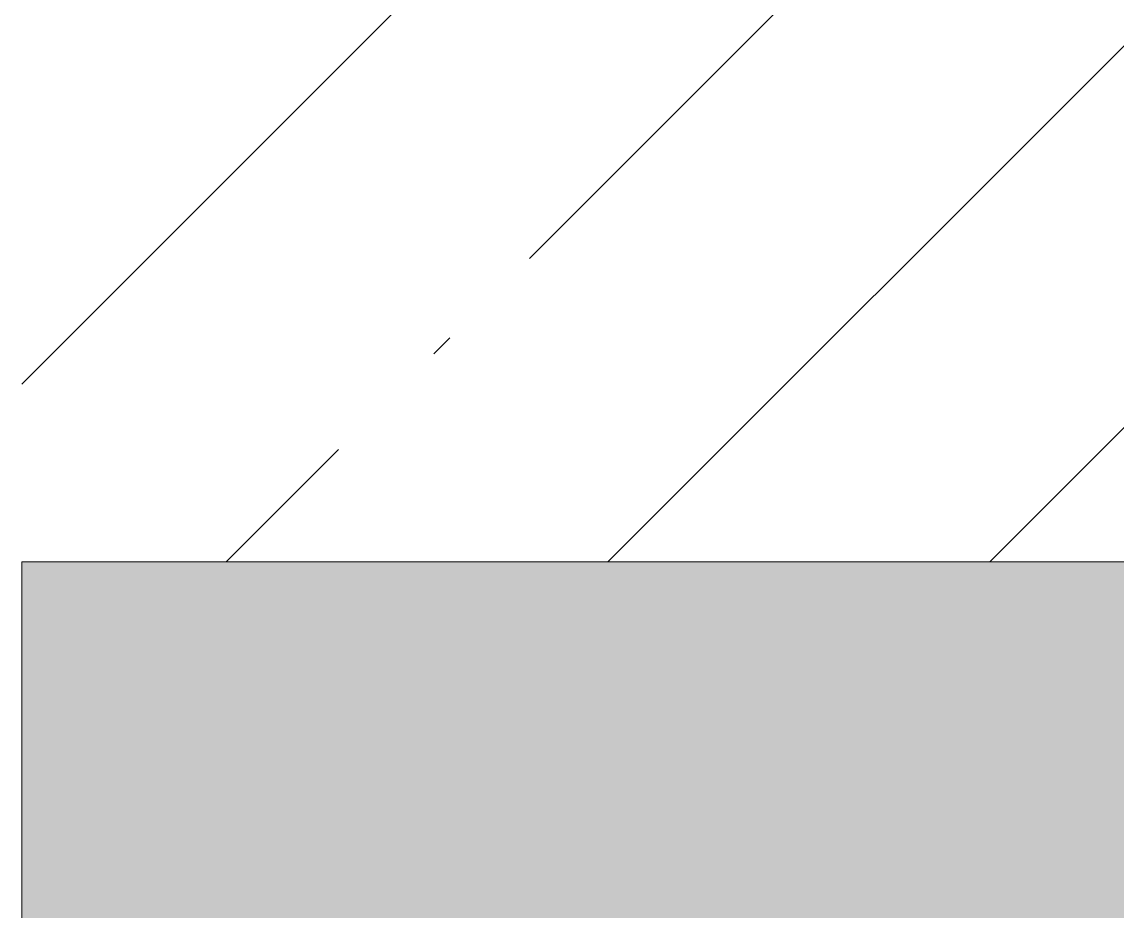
# Model space of a CAD drawing. Header units: millimetres. Extents: x -249154 to 415037, y -45458 to 354837.
# Drawn here: x 25624.7 to 25951.8, y 86381.8 to 86647.3 of the extents above; entities that cross this region are included whole.
import ezdxf

# ---------------------------------------------------------------- set-up
doc = ezdxf.new("R2010")
doc.units = ezdxf.units.MM
for name, color, linetype, lineweight in [('A-FLOR', 7, 'Continuous', 9), ('S-COLS', 7, 'Continuous', 9), ('S-COLS-1', 7, 'Continuous', 5)]:
    doc.layers.add(name, color=color, linetype=linetype, lineweight=lineweight)
doc.layers.add('A-FLOR-1', color=7, linetype='Continuous', lineweight=9, true_color=0xeef6ff, transparency=0.5)

# ---------------------------------------------------------------- blocks, each defined once
blk = doc.blocks.new('BSC_Колонна _Прямоугольная - 600х600-V18-Объем проектирования 1 этажа')
at = {"layer": 'S-COLS-1'}
h = blk.add_hatch(dxfattribs=at)
h.set_pattern_fill('FP_28', color=256, style=0, pattern_type=2)
h.set_pattern_definition([(45, (-25860, -7600), (-114.0493, 114.0493), []), (45, (-25745.95, -7600), (-114.0493, 114.0493), [201.613, -40.323, 6.706, -33.617])])
h.paths.add_polyline_path([(300, -300), (300, 300), (-300, 300), (-300, -300), (-110.76, -300)])
blk.add_line((-300, -300), (300, -300), dxfattribs=at)
blk = doc.blocks.new('1floor')
at = {"layer": 'A-FLOR-1'}
h = blk.add_hatch(color=256, dxfattribs=at)
h.paths.add_polyline_path([(60910, 400), (61410, 400), (61409.64, 405), (60910, 405)])
h.paths.add_polyline_path([(56410, 400), (56910, 400), (56910, 405), (56410, 405)])
h.paths.add_polyline_path([(43001.52, 400), (43410, 400), (43410, 406), (42985, 406), (42985, 400)])
h.paths.add_polyline_path([(52285.31, 400), (52410, 400), (52410, 405), (51946.54, 405), (51946.54, 400)])
h.paths.add_polyline_path([(80652.43, 4050), (80850, 4050), (80848.18, 4075), (80425, 4075), (80425, 4050)])
h.paths.add_polyline_path([(17060, 4590), (17060, 7300), (16910.05, 7300), (16910.05, 4590)])
h.paths.add_polyline_path([(16818.95, 4590), (16830.05, 4590), (16830.05, 4840), (16660, 4840), (16660, 4590), (16810.05, 4590)])
h.paths.add_polyline_path([(25560, 7070), (26080, 7070), (26080, 7300), (25560, 7300), (25560, 7270)])
h.paths.add_polyline_path([(61410, 7150), (61410, 7400), (60990, 7400), (60990, 7150)])
h.paths.add_polyline_path([(56410, 7150), (56830, 7150), (56830, 7400), (56410, 7400)])
h.paths.add_polyline_path([(52392.14, 7150), (52410, 7150), (52410, 7400), (51990, 7400), (51990, 7150)])
h.paths.add_polyline_path([(43392.14, 7150), (43410, 7150), (43410, 7400), (42990, 7400), (42990, 7150), (43001.52, 7150)])
h.paths.add_polyline_path([(12189.03, 7150), (12680, 7150), (12680, 7300), (12160, 7300), (12160, 7150)])
h.paths.add_polyline_path([(29210, 7190), (29409.74, 7190), (29409.74, 7300), (29210, 7300), (29210, 7280)])
h.paths.add_polyline_path([(7825.38, 7220), (8260, 7220), (8260, 7300), (7740, 7300), (7740, 7220)])
h.paths.add_polyline_path([(29628.74, 7279), (29628.74, 7280), (29622.51, 7279.31)])
h.paths.add_polyline_path([(80629.5, 10880), (80630, 10880), (80629, 10880)])
h.paths.add_polyline_path([(59140, 10980), (59140, 11120), (58339.24, 11120), (58339.24, 11100), (58440, 11100), (58440, 10980), (59115, 10980)])
h.paths.add_polyline_path([(58205, 10980), (58230, 10980), (58230, 11100), (58259.24, 11100), (58259.24, 11120), (57459.24, 11120), (57459.24, 11100), (57530, 11100), (57530, 10980), (58190, 10980)])
h.paths.add_polyline_path([(57310, 10980), (57310, 11100), (57379.24, 11100), (57379.24, 11120), (56579.24, 11120), (56579.24, 11100), (56610, 11100), (56610, 10980), (57285, 10980)])
h.paths.add_polyline_path([(56400, 10980), (56400, 11100), (56499.24, 11100), (56499.24, 11120), (55700, 11120), (55700, 10980), (56375, 10980)])
h.paths.add_polyline_path([(6240, 11120), (6239, 11120), (6240, 11100)])
h.paths.add_polyline_path([(63260, 11100), (64380, 11100), (64380, 11120), (63260, 11120)])
h.paths.add_polyline_path([(62600.63, 11100), (63180, 11100), (63180, 11120), (62160, 11120), (62160, 11100), (62559.99, 11100)])
h.paths.add_polyline_path([(65695.22, 11100), (66560, 11100), (66560, 11120), (64460, 11120), (64460, 11100), (64560, 11100)])
h.paths.add_polyline_path([(55306.31, 11100), (55500, 11100.5), (55500, 11120), (54360, 11120), (54360, 11100), (55167.93, 11100)])
h.paths.add_polyline_path([(53510, 11100), (54160, 11100), (54160, 11120), (53510, 11120)])
h.paths.add_polyline_path([(51910, 11100), (53310, 11100), (53310, 11120), (51910, 11120)])
h.paths.add_polyline_path([(45920, 11700), (45930, 11700), (45930, 11783), (45910, 11783), (45910, 11700)])
h.paths.add_polyline_path([(48140, 11700), (48160, 11700), (48159.18, 11783), (48140, 11783), (48140, 11740)])
h.paths.add_polyline_path([(45530, 11700), (45830, 11700), (45830, 12300), (45530, 12300), (45530, 12007.78)])
h.paths.add_polyline_path([(48159.18, 11800), (48160, 11800), (48159.18, 11840), (48150, 11840), (48150, 11800)])
h.paths.add_polyline_path([(45910, 11800), (45920, 11800), (45920, 11840), (45910, 11840)])
h.paths.add_polyline_path([(54150, 11900), (54160, 11900), (54160, 11921), (54150, 11920)])
h.paths.add_polyline_path([(52263.87, 11920), (52263.87, 12225), (51785, 12225), (51785, 11920)])
h.paths.add_polyline_path([(26410, 15200), (26410, 17830), (26390, 17829.5), (26390, 15220), (25810, 15220), (25810, 15200), (26390, 15200)])
h.paths.add_polyline_path([(48417.07, 17270), (48710, 17270), (48710, 17304.78), (48660, 17342.23), (48596.81, 17373.55), (48543.81, 17390.64), (48476.36, 17399.65), (48405.77, 17395.88), (48342.06, 17381.23), (48279.52, 17354.41), (48214.85, 17309.27), (48210, 17304.62), (48210, 17270), (48222.77, 17270)])
h.paths.add_polyline_path([(6760, 17850), (6780, 17850), (6780, 18450), (6760, 18450), (6760, 18012.41)])
h.paths.add_polyline_path([(26390, 18470), (26410, 18470.5), (26410, 20500), (25810, 20500), (25810, 19200), (26390, 19200), (26390, 18470.5)])
h.paths.add_polyline_path([(78699.81, 18579), (78699.81, 18580), (78690.06, 18579.49)])
h.paths.add_polyline_path([(48427.76, 22546.15), (48417.07, 22547.87), (48427.69, 22546.16)])
h.paths.add_polyline_path([(48482.42, 22620.66), (48549.59, 22630.71), (48613.9, 22652.56), (48674.95, 22686.86), (48710, 22715.52), (48710, 22730), (48210, 22730), (48210, 22715.68), (48227.96, 22699.07), (48285.24, 22662.57), (48353.17, 22635.77), (48417.07, 22622.65), (48447.95, 22621.71)])
h.paths.add_polyline_path([(66160, 24780), (66660, 24780), (66660, 24830), (66160, 24830)])
h.paths.add_polyline_path([(14118.63, 24880), (14310, 24880), (14310, 26300), (13910.26, 26300), (13910.26, 24880), (13936.05, 24880)])
h.paths.add_polyline_path([(66759.49, 24950), (66760, 24950), (66760, 24970), (66160, 24970), (66160, 24950), (66726.76, 24950)])
h.paths.add_polyline_path([(77150, 26380), (77150, 26600), (76750, 26600), (76750, 26380), (77130, 26380)])
h.paths.add_polyline_path([(70310, 26400), (70735, 26400), (70735, 26600), (70310, 26600), (70310, 26492.26)])
at = {"layer": 'A-FLOR'}
for p, q in [((25560, 7070), (25560, 7300)), ((25560, 7300), (26080, 7300))]:
    blk.add_line(p, q, dxfattribs=at)
at = {"layer": 'S-COLS'}
blk.add_blockref('BSC_Колонна _Прямоугольная - 600х600-V18-Объем проектирования 1 этажа', (25860, 7600), dxfattribs=at)

msp = doc.modelspace()

# ---------------------------------------------------------------- block references
msp.add_blockref('1floor', (64.7, 79186.05))

doc.saveas('drawing.dxf')
